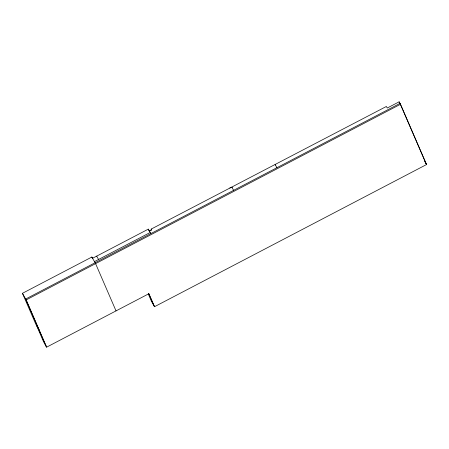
<?xml version="1.0" encoding="UTF-8"?>
<svg xmlns="http://www.w3.org/2000/svg" width="449" height="449" viewBox="0 0 449 449"><rect width="100%" height="100%" fill="white"/><g stroke="black" fill="none" stroke-linecap="round" stroke-linejoin="round"><path stroke-width="0.67" d="M150.886 230.258L151.251 229.052L386.365 106.469L387.246 108.029L399.11 101.833L400.491 104.286L426.55 164.536L154.501 306.712L151.481 301.352L148.271 293.927M39.035 329.92L35.819 324.206L22.45 293.304L91.865 257.03L95.586 263.636L116.027 310.893M92.567 258.276L148.316 229.136L150.836 233.603M149.444 231.14L151.745 229.933L151.251 229.052M94.453 261.621L150.207 232.487M154.501 306.712L148.883 293.719L46.612 347.167L26.171 299.91L400.491 104.286M229.776 188.013L231.875 187.233M400.615 104.842L399.11 101.833M424.473 160.54L425.478 162.325M425.04 161.859L426.55 164.536M276.921 167.713L275.158 164.587L275.36 165.047M233.626 190.337L231.864 187.211L232.066 187.676M96.67 256.126L98.561 259.477M22.45 293.304L26.171 299.91M46.612 347.167L43.592 341.807L36.521 325.458M426.045 163.644L399.992 103.393L25.672 299.017L46.107 346.274M148.316 229.136L149.096 230.943M148.647 293.444L153.996 305.82M91.865 257.03L92.404 258.282"/></g></svg>
